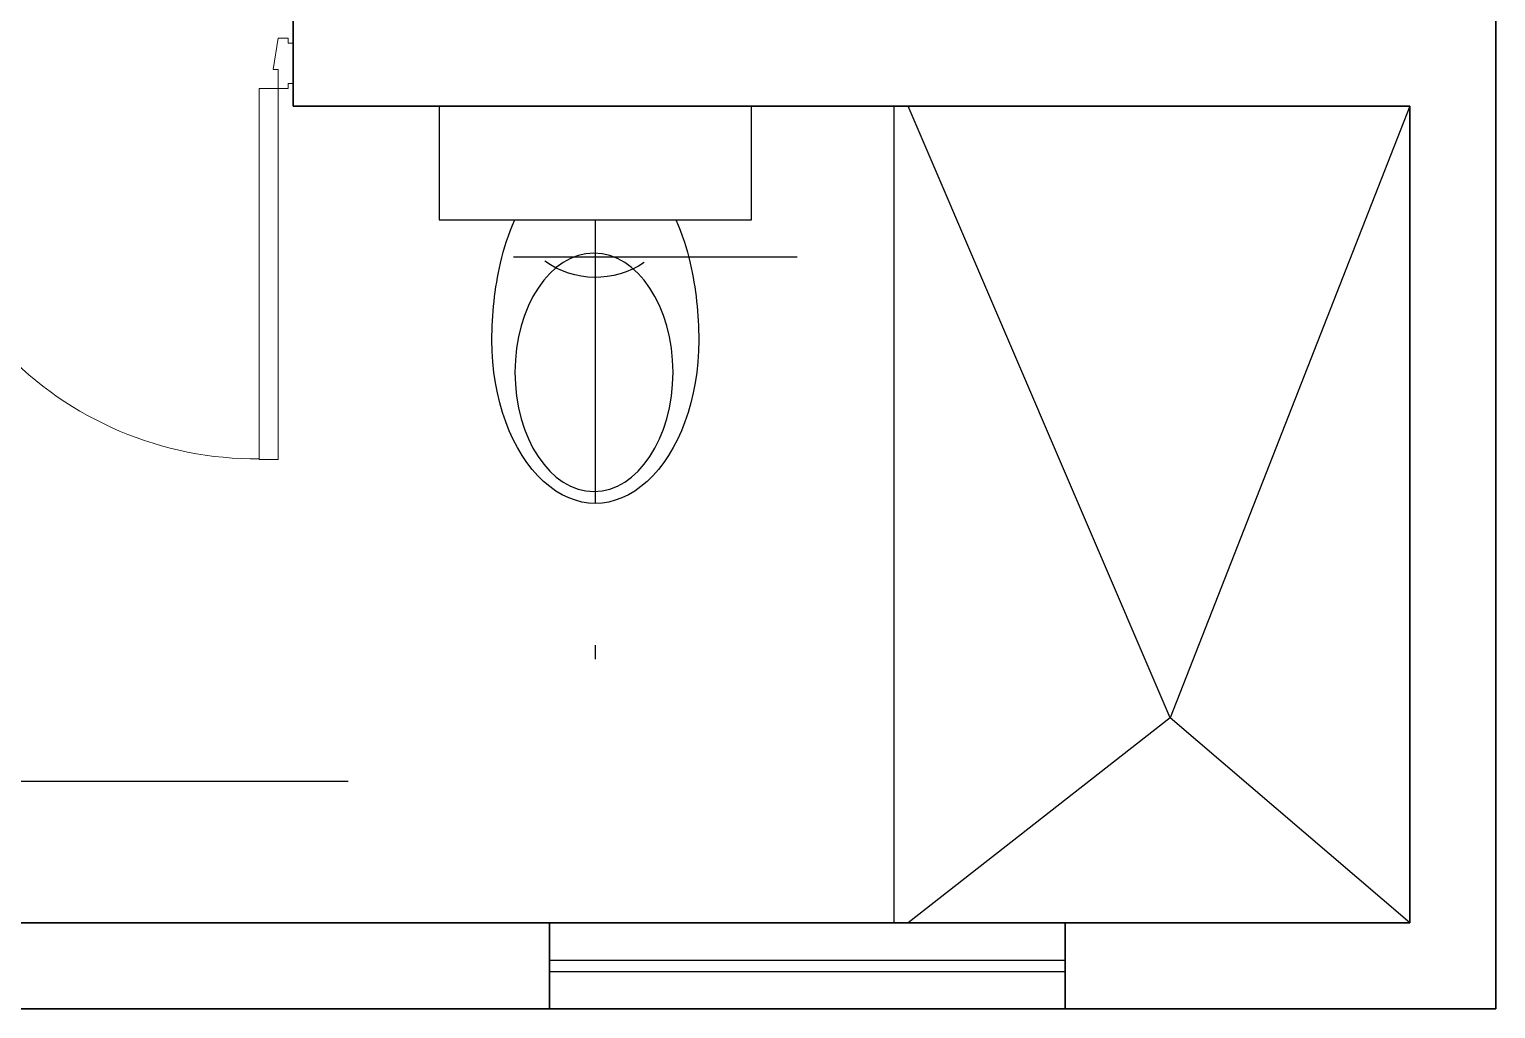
# Model space of a CAD drawing. Header units: millimetres. Extents: x 265.9 to 285.3, y 222 to 238.6.
# Drawn here: x 281.277 to 283.835, y 228.939 to 230.648 of the extents above; entities that cross this region are included whole.
import ezdxf

# ---------------------------------------------------------------- set-up
doc = ezdxf.new("R2010")
doc.units = ezdxf.units.MM
doc.header["$MEASUREMENT"] = 0
doc.linetypes.add('DASHED', pattern=[0.75, 0.5, -0.25])
doc.layers.add('FIJOS', color=3, linetype='Continuous')
doc.layers.add('VENTANAS', color=4, linetype='Continuous')
doc.layers.add('MUROS', color=5, linetype='Continuous', lineweight=35)
doc.layers.add('PUERTAS', color=2, linetype='Continuous', lineweight=20)

# ---------------------------------------------------------------- blocks, each defined once
blk = doc.blocks.new('WC')
at = {"linetype": 'DASHED'}
for p, q in [((0.2659, -0.3557), (0.2659, 0.3445)), ((0.2, 0), (0.9745, 0))]:
    blk.add_line(p, q, dxfattribs=at)
blk.add_lwpolyline([(0, -0.275), (0, 0.275), (0.2, 0.275), (0.2, -0.275)], close=True)
for points in [[(0.4124, 0.1823, 0.05508), (0.2764, 0.1673, 0.050474), (0.2, 0.1419)], [(0.2, -0.1419, 0.050474), (0.2764, -0.1673, 0.05508), (0.4124, -0.1823)]]:
    blk.add_lwpolyline(points, format="xyb")
blk.add_arc((0.1488, -0.0001), 0.1529, 325.841, 35.6804)
blk.add_ellipse((0.4124, 0), major_axis=(-0.2876, 0), ratio=0.63402, start_param=1.570796, end_param=4.712389)
blk.add_ellipse((0.4689, 0.0024), major_axis=(-0.2101, 0), ratio=0.663088)
blk = doc.blocks.new('PUERTA80')
for points in [[(-0.77, 0), (-0.77, 0.038), (-0.76, 0.038), (-0.77, 0.1), (-0.79, 0.1), (-0.79, 0.09), (-0.8, 0.09), (-0.8, 0.1), (-0.8, 0), (-0.8, 0.01), (-0.79, 0.01), (-0.79, 0)], [(-0.03, 0), (-0.03, 0.038), (-0.04, 0.038), (-0.03, 0.1), (-0.01, 0.1), (-0.01, 0.09), (0, 0.09), (0, 0.1), (0, 0), (0, 0.01), (-0.01, 0.01), (-0.01, 0)], [(-0.03, 0), (-0.03, -0.74), (-0.068, -0.74), (-0.068, 0)]]:
    blk.add_lwpolyline(points, close=True)
blk.add_arc((-0.0731, -0.041), 0.6981, 176.6345, 270.4163)

msp = doc.modelspace()

# ---------------------------------------------------------------- linework, layer by layer
at = {"layer": 'FIJOS'}
for p, q in [((282.7852, 230.5136), (282.7852, 229.0886)), ((283.267, 229.4463), (282.8103, 230.5136)), ((283.6852, 230.5136), (283.267, 229.4463)), ((283.267, 229.4463), (282.8103, 229.0886)), ((283.6852, 229.0886), (283.267, 229.4463))]:
    msp.add_line(p, q, dxfattribs=at)
msp.add_lwpolyline([(280.3707, 229.7198), (280.6817, 229.7198, -0.407702), (281.1112, 229.3359), (281.8332, 229.3359)], format="xyb", dxfattribs=at)
at = {"layer": 'MUROS'}
for p, q in [((283.8352, 235.1386), (283.8352, 228.9386)), ((281.7371, 230.5136), (281.7371, 230.6636)), ((281.7371, 230.5136), (283.6852, 230.5136)), ((283.6852, 230.5136), (283.6852, 229.0886)), ((283.6852, 229.0886), (277.4852, 229.0886)), ((282.1842, 229.0886), (282.1842, 228.9386)), ((283.0842, 229.0886), (283.0842, 228.9386)), ((283.8352, 228.9386), (277.4852, 228.9386))]:
    msp.add_line(p, q, dxfattribs=at)
at = {"layer": 'VENTANAS'}
for p, q in [((282.1842, 229.0236), (283.0842, 229.0236)), ((282.1842, 229.0236), (282.8789, 229.0236)), ((282.1842, 229.0036), (283.0842, 229.0036)), ((282.1842, 229.0036), (282.8789, 229.0036))]:
    msp.add_line(p, q, dxfattribs=at)

# ---------------------------------------------------------------- block references
at = {"layer": 'FIJOS', "xscale": -0.9900000000000001, "yscale": 0.9900000000000001, "zscale": 0.9900000000000001, "rotation": 90}
msp.add_blockref('WC', (282.2642, 230.5136), dxfattribs=at)
at = {"layer": 'PUERTAS', "xscale": 0.8749999999999042, "yscale": 0.8749999999999042, "zscale": 0.8749999999999069}
msp.add_blockref('PUERTA80', (281.7371, 230.5449), dxfattribs=at)

doc.saveas('drawing.dxf')
